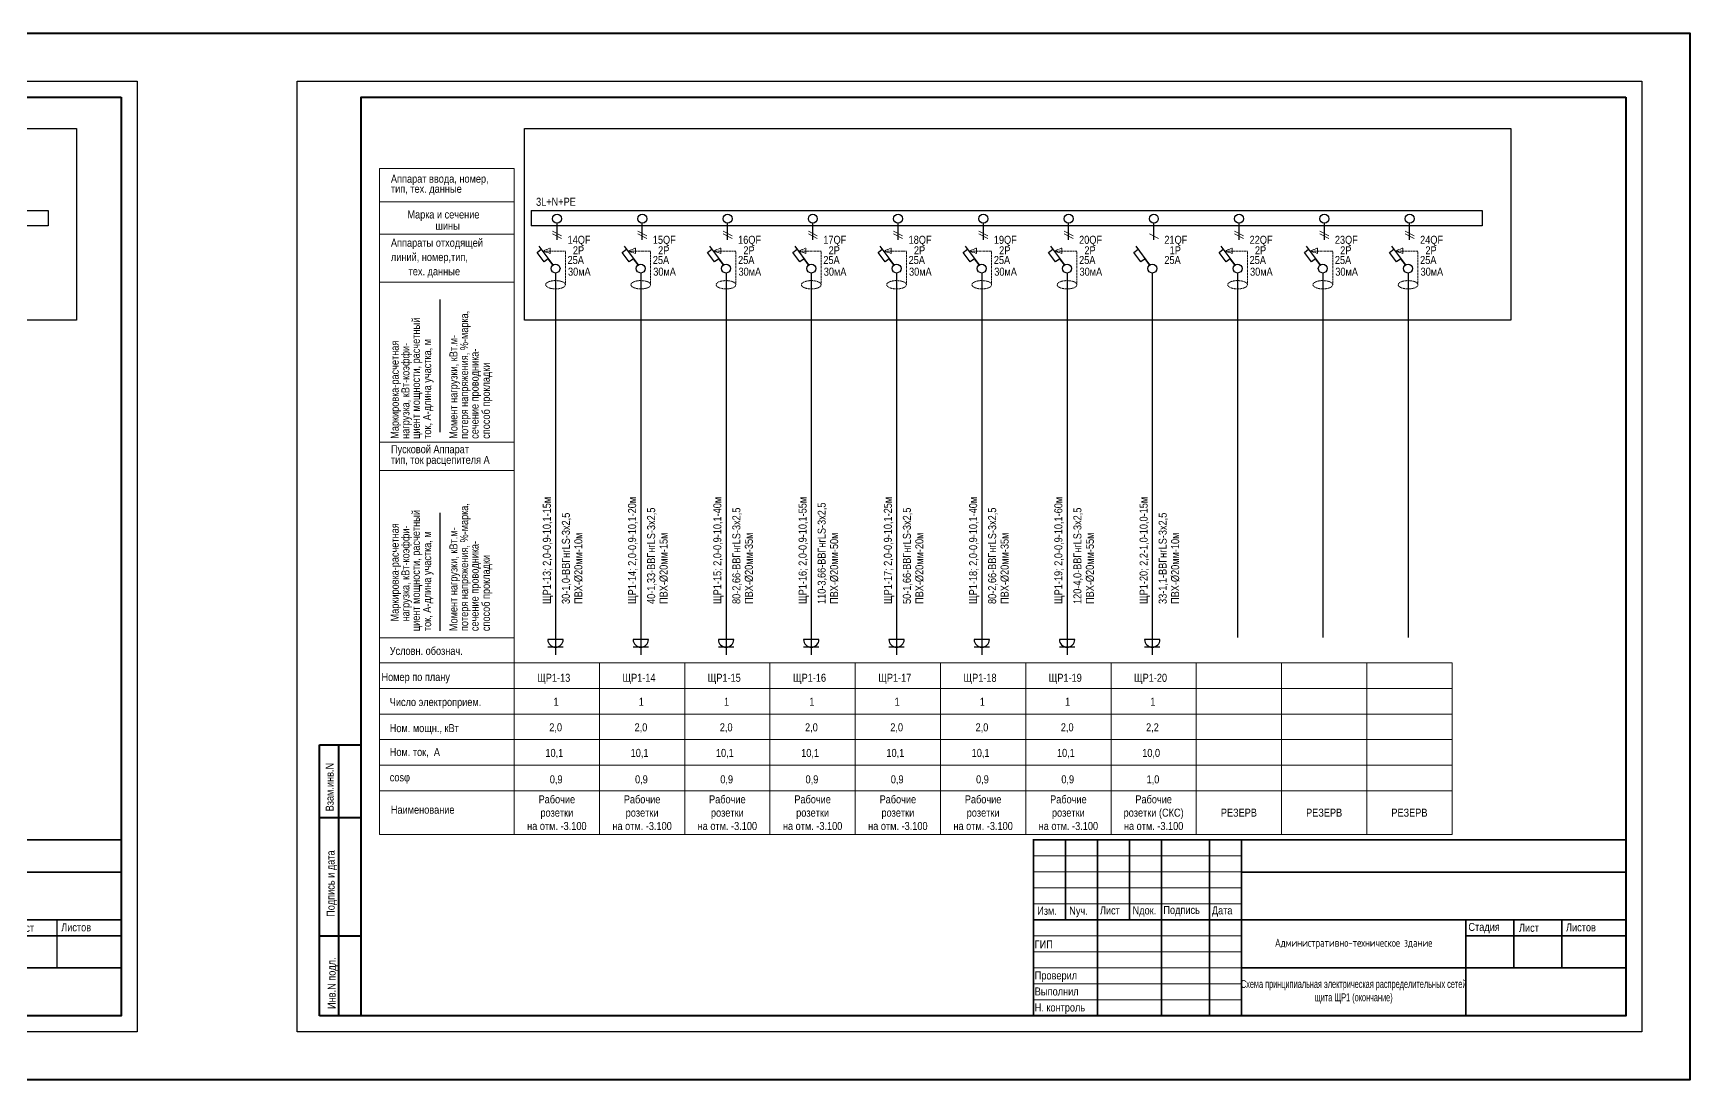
# Model space of a CAD drawing. Header units: metres. Extents: x -93142 to 227756, y -64772 to 286334.
# Drawn here: x 51243 to 102988, y -25972 to 6728 of the extents above; entities that cross this region are included whole.
import ezdxf

# ---------------------------------------------------------------- set-up
doc = ezdxf.new("R2010")
doc.units = ezdxf.units.M
doc.linetypes.add('CENTER2', pattern=[2.3, 2, -0.1, 0.1, -0.1])
doc.linetypes.add('DASHED2', pattern=[9.525, 6.35, -3.175])
for name, color, linetype, lineweight in [('1_Рамка_АР', 7, 'Continuous', 13), ('G-ANNO-TTLB', 7, 'Continuous', 9), ('Рамка', 7, 'Continuous', 40), ('ЭЛ', 250, 'Continuous', 50), ('ЭЛ-сила', 5, 'Continuous', 50), ('ЭЛ.ос', 7, 'Continuous', 30)]:
    doc.layers.add(name, color=color, linetype=linetype, lineweight=lineweight)
doc.layers.add('SETKA', color=5, linetype='Continuous')
doc.layers.add('Text standart (rus)', color=7, linetype='Continuous')
doc.styles.add('GOST Common_7', font='ARIALN.TTF', dxfattribs={"width": 0.8, "height": 2.5})
doc.styles.get("Standard").update_dxf_attribs({"font": 'ARIALN.TTF'})

# ---------------------------------------------------------------- blocks, each defined once
blk = doc.blocks.new('Казарма_1_Рамка_АР')
for p, q in [((682893, 323993), (689393, 323993)), ((682893, 323493), (701393, 323493)), ((682893, 322993), (689393, 322993)), ((682893, 322493), (689393, 322493)), ((682893, 321993), (701393, 321993)), ((682893, 321493), (689393, 321493)), ((682893, 320993), (689393, 320993)), ((682893, 320493), (701393, 320493)), ((682893, 319993), (689393, 319993)), ((682893, 319493), (689393, 319493))]:
    blk.add_line(p, q)
at = {"const_width": 50}
for points in [[(701393, 324493), (682893, 324493), (682893, 318993)], [(683893, 321993), (683893, 324493)], [(684893, 318993), (684893, 324493)], [(685893, 321993), (685893, 324493)], [(686893, 318993), (686893, 324493)], [(688393, 318993), (688393, 324493)], [(689393, 318993), (689393, 324493)], [(689393, 323479), (701393, 323479)], [(682893, 321993), (689393, 321993)], [(689393, 321993), (701393, 321993)], [(701393, 321993), (699393, 321993), (697893, 321993), (696393, 321993), (696393, 318993)], [(697893, 321993), (697893, 320493)], [(699393, 321993), (699393, 320493)], [(696393, 321493), (701393, 321493)], [(689393, 320493), (701393, 320493)]]:
    blk.add_lwpolyline(points, dxfattribs=at)
blk.add_lwpolyline([(696393, 321493), (701393, 321493)])
at = {"layer": 'G-ANNO-TTLB', "style": 'GOST Common_7'}
for s, p in [('Изм.', (683009, 322149)), ('Nуч.', (684010, 322149)), ('Лист', (684967, 322162)), ('Nдок.', (685988, 322162)), ('Подпись', (686949, 322176)), ('Дата', (688464, 322162)), ('Стадия', (696477, 321645)), ('Лист', (698056, 321619)), ('Листов', (699525, 321633)), ('ГИП ', (682932, 321100)), ('Проверил ', (682931, 320129)), ('Выполнил', (682931, 319629)), ('Н. контроль', (682931, 319129))]:
    blk.add_text(s, height=250, dxfattribs=at).set_placement(p)
at = {"layer": 'G-ANNO-TTLB', "insert": (692893, 321243), "char_height": 250, "width": 7000, "attachment_point": 5, "style": 'GOST Common_7'}
blk.add_mtext('{\\fISOCPEUR|b0|i0|c204|p34;Административно-техническое здание}', dxfattribs=at)
blk = doc.blocks.new('stug')
at = {"layer": 'Рамка'}
for p, q in [((18549, -29192), (18549, -20727)), ((18549, -20727), (19849, -20727)), ((19149, -29192), (19149, -20727)), ((18549, -22992), (19849, -22992)), ((18549, -26692), (19849, -26692)), ((19849, -29192), (18549, -29192))]:
    blk.add_line(p, q, dxfattribs=at)
at = {"layer": 'Рамка', "lineweight": 25}
blk.add_line((19849, -23692), (19849, -29192), dxfattribs=at)
at = {"layer": 'Text standart (rus)', "color": 7, "lineweight": 25}
for s, p in [('Взам.инв.N', (18990, -22803)), ('Подпись и дата', (19020, -26101)), ('Инв.N подл.', (19050, -28977))]:
    blk.add_text(s, height=250, rotation=90, dxfattribs=at).set_placement(p)

msp = doc.modelspace()

# ---------------------------------------------------------------- linework, layer by layer
at = {"color": 7, "linetype": 'ByBlock', "lineweight": 20, "ltscale": 0.2}
msp.add_line((61487.7814, -23972.0053), (71946.9935, -23972.0053), dxfattribs=at)
at = {"color": 1, "lineweight": 40}
msp.add_lwpolyline([(10987.7814, 6727.9947), (102987.7814, 6727.9947), (102987.7814, -25972.0053), (10987.7814, -25972.0053)], close=True, dxfattribs=at)
at = {"layer": 'Text standart (rus)'}
for points in [[(54487.7814, 5227.9947), (54487.7814, -24472.0053), (12487.7814, -24472.0053), (12487.7814, 5227.9947)], [(101487.7814, 5227.9947), (101487.7814, -24472.0053), (59487.7814, -24472.0053), (59487.7814, 5227.9947)]]:
    msp.add_lwpolyline(points, close=True, dxfattribs=at)
at = {"layer": 'Text standart (rus)', "linetype": 'CENTER2', "ltscale": 30}
for points in [[(19590.7432, 3748.2726), (52601.0863, 3748.2726), (52601.0863, -2234.4882), (19590.7432, -2234.4882)], [(66590.7432, 3748.2726), (97398.2115, 3748.2726), (97398.2115, -2234.4882), (66590.7432, -2234.4882)]]:
    msp.add_lwpolyline(points, close=True, dxfattribs=at)
at = {"layer": 'Рамка'}
for points in [[(53987.7814, 4727.9947), (53987.7814, -23972.0053), (14487.7814, -23972.0053), (14487.7814, 4727.9947)], [(100987.7814, 4727.9947), (100987.7814, -23972.0053), (61487.7814, -23972.0053), (61487.7814, 4727.9947)]]:
    msp.add_lwpolyline(points, close=True, dxfattribs=at)
at = {"layer": 'ЭЛ', "color": 0, "lineweight": 15}
for p, q in [((61487.7814, -23972.0053), (65121.7691, -23972.0053)), ((68487.679, -23972.0053), (72121.6667, -23972.0053))]:
    msp.add_line(p, q, dxfattribs=at)
at = {"layer": 'ЭЛ-сила', "color": 0, "lineweight": 30}
for p, q in [((67798.4185, -12215.6117), (67318.4185, -12215.6117)), ((67558.4185, -12153.3017), (67558.4185, -12695.6117)), ((70461.1996, -12215.6117), (69981.1996, -12215.6117)), ((70221.1996, -12153.3017), (70221.1996, -12695.6117)), ((73123.9808, -12215.6117), (72643.9808, -12215.6117)), ((72883.9808, -12153.3017), (72883.9808, -12695.6117)), ((75786.762, -12215.6117), (75306.762, -12215.6117)), ((75546.762, -12153.3017), (75546.762, -12695.6117)), ((78449.5431, -12215.6117), (77969.5431, -12215.6117)), ((78209.5431, -12153.3017), (78209.5431, -12695.6117)), ((81112.3243, -12215.6117), (80632.3243, -12215.6117)), ((80872.3243, -12153.3017), (80872.3243, -12695.6117)), ((83775.1054, -12215.6117), (83295.1054, -12215.6117)), ((83535.1054, -12153.3017), (83535.1054, -12695.6117)), ((86437.8866, -12215.6117), (85957.8866, -12215.6117)), ((86197.8866, -12153.3017), (86197.8866, -12695.6117)), ((67798.4185, -12455.6117), (67318.4185, -12455.6117)), ((70461.1996, -12455.6117), (69981.1996, -12455.6117)), ((73123.9808, -12455.6117), (72643.9808, -12455.6117)), ((75786.762, -12455.6117), (75306.762, -12455.6117)), ((78449.5431, -12455.6117), (77969.5431, -12455.6117)), ((81112.3243, -12455.6117), (80632.3243, -12455.6117)), ((83775.1054, -12455.6117), (83295.1054, -12455.6117)), ((86437.8866, -12455.6117), (85957.8866, -12455.6117))]:
    msp.add_line(p, q, dxfattribs=at)
for centre in [(67558.4185, -12215.6117), (70221.1996, -12215.6117), (72883.9808, -12215.6117), (75546.762, -12215.6117), (78209.5431, -12215.6117), (80872.3243, -12215.6117), (83535.1054, -12215.6117), (86197.8866, -12215.6117)]:
    msp.add_arc(centre, 240, 180, 0, dxfattribs=at)
at = {"layer": 'ЭЛ.ос', "color": 7, "lineweight": 15}
for p, q in [((62059.3972, 2495.7976), (62059.3972, -18308.6964)), ((62059.3972, 2495.7976), (66268.4567, 2495.7976)), ((66268.4567, 2495.7976), (66268.4567, -18308.6964)), ((62059.3972, 1454.7214), (66268.4567, 1454.7214)), ((66268.4567, 450.2339), (62059.3972, 450.2339)), ((62059.3972, -1054.3546), (66268.4567, -1054.3546)), ((62059.3972, -6051.7961), (66268.4567, -6051.7961)), ((66268.4567, -6940.3901), (62059.3972, -6940.3901)), ((62059.3972, -12161.009), (66268.4567, -12161.009)), ((95559.0494, -12943.8106), (62059.3972, -12943.8106)), ((68931.2379, -12943.8106), (68931.2379, -18308.6964)), ((71594.019, -12943.8106), (71594.019, -18308.6964)), ((74256.8002, -12943.8106), (74256.8002, -18308.6964)), ((76919.5813, -12943.8106), (76919.5813, -18308.6964)), ((79582.3625, -12943.8106), (79582.3625, -18308.6964)), ((82245.1436, -12943.8106), (82245.1436, -18308.6964)), ((84907.9248, -12943.8106), (84907.9248, -18308.6964)), ((87570.706, -12943.8106), (87570.706, -18308.6964)), ((90233.4871, -12943.8106), (90233.4871, -18308.6964)), ((92896.2683, -12943.8106), (92896.2683, -18308.6964)), ((95559.0494, -12943.8106), (95559.0494, -18308.6964)), ((95559.0494, -13743.8106), (62059.3972, -13743.8106)), ((95559.0494, -14543.8106), (62059.3972, -14543.8106)), ((95559.0494, -15343.8106), (62059.3972, -15343.8106)), ((95559.0494, -16143.8106), (62059.3972, -16143.8106)), ((95559.0494, -16943.8106), (62059.3972, -16943.8106)), ((95559.0494, -18308.6964), (62059.3972, -18308.6964))]:
    msp.add_line(p, q, dxfattribs=at)
at = {"layer": 'ЭЛ.ос', "color": 7, "lineweight": 15, "ltscale": 0.5}
for p, q in [((67466.3259, 539.3807), (67746.9593, 393.5313)), ((70129.1071, 539.3807), (70409.7404, 393.5313)), ((72791.8882, 539.3807), (73072.5216, 393.5313)), ((75454.6694, 539.3807), (75735.3027, 393.5313)), ((78117.4505, 539.3807), (78398.0839, 393.5313)), ((80780.2317, 539.3807), (81060.865, 393.5313)), ((83443.0128, 539.3807), (83723.6462, 393.5313)), ((88768.5751, 539.3807), (89049.2085, 393.5313)), ((91431.3563, 539.3807), (91711.9897, 393.5313)), ((94094.1375, 539.3807), (94374.7708, 393.5313)), ((67466.3259, 453.0162), (67746.9593, 307.1669)), ((70129.1071, 453.0162), (70409.7404, 307.1669)), ((72791.8882, 453.0162), (73072.5216, 307.1669)), ((75454.6694, 453.0162), (75735.3027, 307.1669)), ((78117.4505, 453.0162), (78398.0839, 307.1669)), ((80780.2317, 453.0162), (81060.865, 307.1669)), ((83443.0128, 453.0162), (83723.6462, 307.1669)), ((86105.794, 453.0162), (86386.4273, 307.1669)), ((88768.5751, 453.0162), (89049.2085, 307.1669)), ((91431.3563, 453.0162), (91711.9897, 307.1669)), ((94094.1375, 453.0162), (94374.7708, 307.1669)), ((67332.2945, -320.2368), (67200.2254, -417.6778)), ((69995.0756, -320.2368), (69863.0065, -417.6778)), ((72657.8568, -320.2368), (72525.7877, -417.6778)), ((75320.6379, -320.2368), (75188.5688, -417.6778)), ((77983.4191, -320.2368), (77851.35, -417.6778)), ((80646.2002, -320.2368), (80514.1311, -417.6778)), ((83308.9814, -320.2368), (83176.9123, -417.6778)), ((85971.7625, -320.2368), (85839.6934, -417.6778)), ((88634.5437, -320.2368), (88502.4746, -417.6778)), ((91297.3249, -320.2368), (91165.2558, -417.6778)), ((93960.106, -320.2368), (93828.0369, -417.6778))]:
    msp.add_line(p, q, dxfattribs=at)
at = {"layer": 'ЭЛ.ос', "color": 7}
for p, q in [((63944.1106, -1592.3083), (63944.1106, -5736.0333)), ((63944.1106, -8261.1877), (63944.1106, -11942.1864))]:
    msp.add_line(p, q, dxfattribs=at)
at = {"layer": 'ЭЛ.ос', "color": 7, "ltscale": 0.5}
for points in [[(19793.8836, 1188.3142), (51708.2119, 1188.3142), (51708.2119, 708.7792), (19793.8836, 708.7792)], [(66793.8836, 1188.3142), (66793.8836, 708.7792)], [(66793.8836, 1188.3142), (96505.3371, 1188.3142), (96505.3371, 708.7792), (66793.8836, 708.7792)]]:
    msp.add_lwpolyline(points, dxfattribs=at)
at = {"layer": 'ЭЛ.ос', "color": 7, "ltscale": 10}
for points in [[(67606.6426, 273.4604), (67606.6426, 791.4064)], [(70269.4237, 273.4604), (70269.4237, 791.4064)], [(72932.2049, 273.4604), (72932.2049, 791.4064)], [(75594.986, 273.4604), (75594.986, 791.4064)], [(78257.7672, 273.4604), (78257.7672, 791.4064)], [(80920.5484, 273.4604), (80920.5484, 791.4064)], [(83583.3295, 273.4604), (83583.3295, 791.4064)], [(86246.1107, 273.4604), (86246.1107, 791.4064)], [(88908.8918, 273.4604), (88908.8918, 791.4064)], [(91571.673, 273.4604), (91571.673, 791.4064)], [(94234.4541, 273.4604), (94234.4541, 791.4064)], [(67039.8854, 74.4579), (67475.0254, -512.8955)], [(69702.6665, 74.4579), (70137.8066, -512.8955)], [(72365.4477, 74.4579), (72800.5877, -512.8955)], [(75028.2288, 74.4579), (75463.3689, -512.8955)], [(77691.01, 74.4579), (78126.15, -512.8955)], [(80353.7911, 74.4579), (80788.9312, -512.8955)], [(83016.5723, 74.4579), (83451.7124, -512.8955)], [(85679.3534, 74.4579), (86114.4935, -512.8955)], [(88342.1346, 74.4579), (88777.2747, -512.8955)], [(91004.9158, 74.4579), (91440.0558, -512.8955)], [(93667.6969, 74.4579), (94102.837, -512.8955)], [(67475.0254, -512.8955), (67332.6744, -319.9564), (67200.2254, -417.6778), (66981.8182, -122.8711), (67113.6949, -25.1704)], [(70137.8066, -512.8955), (69995.4556, -319.9564), (69863.0065, -417.6778), (69644.5993, -122.8711), (69776.476, -25.1704)], [(72800.5877, -512.8955), (72658.2367, -319.9564), (72525.7877, -417.6778), (72307.3805, -122.8711), (72439.2572, -25.1704)], [(75463.3689, -512.8955), (75321.0179, -319.9564), (75188.5688, -417.6778), (74970.1616, -122.8711), (75102.0383, -25.1704)], [(78126.15, -512.8955), (77983.799, -319.9564), (77851.35, -417.6778), (77632.9428, -122.8711), (77764.8195, -25.1704)], [(80788.9312, -512.8955), (80646.5802, -319.9564), (80514.1311, -417.6778), (80295.7239, -122.8711), (80427.6006, -25.1704)], [(83451.7124, -512.8955), (83309.3614, -319.9564), (83176.9123, -417.6778), (82958.5051, -122.8711), (83090.3818, -25.1704)], [(86114.4935, -512.8955), (85972.1425, -319.9564), (85839.6934, -417.6778), (85621.2863, -122.8711), (85753.1629, -25.1704)], [(88777.2747, -512.8955), (88634.9237, -319.9564), (88502.4746, -417.6778), (88284.0674, -122.8711), (88415.9441, -25.1704)], [(91440.0558, -512.8955), (91297.7048, -319.9564), (91165.2558, -417.6778), (90946.8486, -122.8711), (91078.7253, -25.1704)], [(94102.837, -512.8955), (93960.486, -319.9564), (93828.0369, -417.6778), (93609.6297, -122.8711), (93741.5064, -25.1704)], [(67558.4185, -765.5493), (67558.4185, -12156.1689)], [(70221.1996, -765.5493), (70221.1996, -12156.1689)], [(72883.9808, -765.5493), (72883.9808, -12156.1689)], [(75546.762, -765.5493), (75546.762, -12156.1689)], [(78209.5431, -765.5493), (78209.5431, -12156.1689)], [(80872.3243, -765.5493), (80872.3243, -12156.1689)], [(83535.1054, -765.5493), (83535.1054, -12156.1689)], [(86197.8866, -765.5493), (86197.8866, -12156.1689)], [(88860.6677, -765.5493), (88860.6677, -12156.1689)], [(91523.4489, -765.5493), (91523.4489, -12156.1689)], [(94186.23, -765.5493), (94186.23, -12156.1689)]]:
    msp.add_lwpolyline(points, dxfattribs=at)
at = {"layer": 'ЭЛ.ос', "linetype": 'DASHED2', "lineweight": 13, "ltscale": 5}
for points in [[(67866.3883, -1132.5692), (67866.3883, -81.0698), (67155.1079, -81.0698), (67391.8728, 13.5796), (67391.8728, -152.7381), (67155.1079, -81.0698)], [(70529.1695, -1132.5692), (70529.1695, -81.0698), (69817.889, -81.0698), (70054.6539, 13.5796), (70054.6539, -152.7381), (69817.889, -81.0698)], [(73191.9506, -1132.5692), (73191.9506, -81.0698), (72480.6702, -81.0698), (72717.4351, 13.5796), (72717.4351, -152.7381), (72480.6702, -81.0698)], [(75854.7318, -1132.5692), (75854.7318, -81.0698), (75143.4513, -81.0698), (75380.2162, 13.5796), (75380.2162, -152.7381), (75143.4513, -81.0698)], [(78517.513, -1132.5692), (78517.513, -81.0698), (77806.2325, -81.0698), (78042.9974, 13.5796), (78042.9974, -152.7381), (77806.2325, -81.0698)], [(81180.2941, -1132.5692), (81180.2941, -81.0698), (80469.0137, -81.0698), (80705.7785, 13.5796), (80705.7785, -152.7381), (80469.0137, -81.0698)], [(83843.0753, -1132.5692), (83843.0753, -81.0698), (83131.7948, -81.0698), (83368.5597, 13.5796), (83368.5597, -152.7381), (83131.7948, -81.0698)], [(89168.6376, -1132.5692), (89168.6376, -81.0698), (88457.3571, -81.0698), (88694.122, 13.5796), (88694.122, -152.7381), (88457.3571, -81.0698)], [(91831.4187, -1132.5692), (91831.4187, -81.0698), (91120.1383, -81.0698), (91356.9032, 13.5796), (91356.9032, -152.7381), (91120.1383, -81.0698)], [(94494.1999, -1132.5692), (94494.1999, -81.0698), (93782.9194, -81.0698), (94019.6843, 13.5796), (94019.6843, -152.7381), (93782.9194, -81.0698)]]:
    msp.add_lwpolyline(points, dxfattribs=at)
at = {"layer": 'ЭЛ.ос', "color": 7, "ltscale": 0.5}
for centre in [(67606.6426, 931.496), (70269.4237, 931.496), (72932.2049, 931.496), (75594.986, 931.496), (78257.7672, 931.496), (80920.5484, 931.496), (83583.3295, 931.496), (86246.1107, 931.496), (88908.8918, 931.496), (91571.673, 931.496), (94234.4541, 931.496), (67558.4185, -625.4597), (70221.1996, -625.4597), (72883.9808, -625.4597), (75546.762, -625.4597), (78209.5431, -625.4597), (80872.3243, -625.4597), (83535.1054, -625.4597), (86197.8866, -625.4597), (88860.6677, -625.4597), (91523.4489, -625.4597), (94186.23, -625.4597)]:
    msp.add_circle(centre, 140.0896, dxfattribs=at)
at = {"layer": 'ЭЛ.ос', "linetype": 'DASHED2', "lineweight": 13, "ltscale": 5, "extrusion": (0, 0, -1)}
for centre in [(67558.4185, -1132.5692), (70221.1996, -1132.5692), (72883.9808, -1132.5692), (75546.762, -1132.5692), (78209.5431, -1132.5692), (80872.3243, -1132.5692), (83535.1054, -1132.5692), (88860.6677, -1132.5692), (91523.4489, -1132.5692), (94186.23, -1132.5692)]:
    msp.add_ellipse(centre, major_axis=(307.9698, 0), ratio=0.4195688025, dxfattribs=at)

# ---------------------------------------------------------------- block references
at = {"layer": '1_Рамка_АР'}
for p in [(-647405.3526, -342964.7993), (-600405.3526, -342964.7993)]:
    msp.add_blockref('Казарма_1_Рамка_АР', p, dxfattribs=at)
at = {"layer": 'Text standart (rus)'}
msp.add_blockref('stug', (41639.0029, 5220.3351), dxfattribs=at)

# ---------------------------------------------------------------- texts
at = {"layer": 'G-ANNO-TTLB', "insert": (92487.7814, -23222.0053), "char_height": 250, "width": 7000, "attachment_point": 5, "style": 'GOST Common_7'}
msp.add_mtext('Схема принципиальная электрическая распределительных сетей \\Pщита ЩР1 (окончание)', dxfattribs=at)
at = {"layer": 'SETKA', "color": 7, "linetype": 'ByBlock', "lineweight": 25, "char_height": 250, "width": 2662.781155, "attachment_point": 5}
for insert in [(88902.0965, -17626.2535), (91564.8777, -17626.2535), (94227.6588, -17626.2535)]:
    msp.add_mtext('РЕЗЕРВ', dxfattribs=dict(at, insert=insert))
at = {"layer": 'Text standart (rus)', "lineweight": 15}
for s, p in [('Аппарат ввода, номер,', (62417.8159, 2054.7688)), ('тип, тех. данные', (62417.8159, 1740.6554)), ('Марка и сечение', (62932.916, 937.4786)), ('Аппараты отходящей', (62417.8159, 55.1045)), ('линий, номер,тип, ', (62417.8159, -392.8382)), ('тех. данные', (62970.3724, -838.222)), ('Пусковой Аппарат', (62417.8159, -6395.9695)), ('тип, ток расцепителя А', (62417.8159, -6727.2248))]:
    msp.add_text(s, height=250, dxfattribs=at).set_placement(p)
at = {"layer": 'Text standart (rus)'}
for s, p in [('3L+N+PE', (66951.2079, 1334.5887)), ('шины', (63810.6858, 583.9631)), ('14QF', (67935.2134, 146.7882)), ('2Р', (68100.346, -181.7991)), ('15QF', (70597.9945, 146.7882)), ('2Р', (70763.1272, -181.7991)), ('16QF', (73260.7757, 146.7882)), ('2Р', (73425.9083, -181.7991)), ('17QF', (75923.5568, 146.7882)), ('2Р', (76088.6895, -181.7991)), ('18QF', (78586.338, 146.7882)), ('2Р', (78751.4706, -181.7991)), ('19QF', (81249.1192, 146.7882)), ('2Р', (81414.2518, -181.7991)), ('20QF', (83911.9003, 146.7882)), ('2Р', (84077.0329, -181.7991)), ('21QF', (86574.6815, 146.7882)), ('1Р', (86739.8141, -181.7991)), ('22QF', (89237.4626, 146.7882)), ('2Р', (89402.5953, -181.7991)), ('23QF', (91900.2438, 146.7882)), ('2Р', (92065.3764, -181.7991)), ('24QF', (94563.0249, 146.7882)), ('2Р', (94728.1576, -181.7991)), ('25A', (67935.0753, -483.3797)), ('25A', (70597.8565, -483.3797)), ('25A', (73260.6376, -483.3797)), ('25A', (75923.4188, -483.3797)), ('25A', (78586.2, -483.3797)), ('25A', (81248.9811, -483.3797)), ('25A', (83911.7623, -483.3797)), ('25A', (86574.5434, -483.3797)), ('25A', (89237.3246, -483.3797)), ('25A', (91900.1057, -483.3797)), ('25A', (94562.8869, -483.3797)), ('30мA', (67948.7421, -849.6081)), ('30мA', (70611.5232, -849.6081)), ('30мA', (73274.3044, -849.6081)), ('30мA', (75937.0856, -849.6081)), ('30мA', (78599.8667, -849.6081)), ('30мA', (81262.6479, -849.6081)), ('30мA', (83925.429, -849.6081)), ('30мA', (89250.9913, -849.6081)), ('30мA', (91913.7725, -849.6081)), ('30мA', (94576.5536, -849.6081)), ('Условн. обознач.', (62381.3074, -12695.7145)), ('Номер по плану', (62122.745, -13510.4192)), ('Число электроприем.', (62381.3074, -14293.624)), ('1', (67496.2517, -14283.4089)), ('1', (70159.0329, -14283.4089)), ('1', (72821.814, -14283.4089)), ('1', (75484.5952, -14283.4089)), ('1', (78147.3763, -14283.4089)), ('1', (80810.1575, -14283.4089)), ('1', (83472.9386, -14283.4089)), ('1', (86135.7198, -14283.4089)), ('Ном. мощн., кВт', (62381.3074, -15108.2419)), ('2,0', (67364.1468, -15083.4089)), ('2,0', (70026.928, -15083.4089)), ('2,0', (72689.7092, -15083.4089)), ('2,0', (75352.4903, -15083.4089)), ('2,0', (78015.2715, -15083.4089)), ('2,0', (80678.0526, -15083.4089)), ('2,0', (83340.8338, -15083.4089)), ('2,2', (86003.6149, -15083.4089)), ('Ном. ток,  А', (62381.3074, -15855.1079)), ('10,1', (67243.2151, -15883.4089)), ('10,1', (69905.9963, -15883.4089)), ('10,1', (72568.7774, -15883.4089)), ('10,1', (75231.5586, -15883.4089)), ('10,1', (77894.3397, -15883.4089)), ('10,1', (80557.1209, -15883.4089)), ('10,1', (83219.902, -15883.4089)), ('10,0', (85882.6832, -15883.4089)), ('cosφ', (62381.3074, -16646.4341)), ('0,9', (67379.6881, -16708.2419)), ('0,9', (70042.4693, -16708.2419)), ('0,9', (72705.2504, -16708.2419)), ('0,9', (75368.0316, -16708.2419)), ('0,9', (78030.8127, -16708.2419)), ('0,9', (80693.5939, -16708.2419)), ('0,9', (83356.375, -16708.2419)), ('1,0', (86019.1562, -16708.2419)), ('Наименование', (62415.9463, -17657.6979))]:
    msp.add_text(s, height=250, dxfattribs=at).set_placement(p)
for s, p in [('потеря напряжения, %%%-марка,', (64829.8139, -5945.3819)), ('циент мощности, расчетный', (63321.6202, -5945.3819)), ('Маркировка-расчетная', (62661.5366, -5945.3819)), ('нагрузка, кВт-коэффи-', (62995.9469, -5945.3819)), ('ток, А-длина участка, м', (63674.3066, -5945.3819)), ('Момент нагрузки, кВт.м-', (64495.4037, -5945.3819)), ('сечение проводника-', (65155.4873, -5945.3819)), ('способ прокладки', (65508.1736, -5945.3819)), ('циент мощности, расчетный', (63321.6202, -11953.5465)), ('потеря напряжения, %%%-марка,', (64829.8139, -11953.5465)), ('ЩР1-13; 2,0-0,9-10,1-15м', (67412.1266, -11105.0692)), ('30-1,0-ВВГнгLS-3х2,5', (68006.6898, -11105.0692)), ('ЩР1-14; 2,0-0,9-10,1-20м', (70074.9078, -11105.0692)), ('40-1,33-ВВГнгLS-3х2,5', (70669.471, -11105.0692)), ('ЩР1-15; 2,0-0,9-10,1-40м', (72737.689, -11105.0692)), ('80-2,66-ВВГнгLS-3х2,5', (73332.2521, -11105.0692)), ('ЩР1-16; 2,0-0,9-10,1-55м', (75400.4701, -11105.0692)), ('110-3,66-ВВГнгLS-3х2,5', (75995.0333, -11105.0692)), ('ЩР1-17; 2,0-0,9-10,1-25м', (78063.2513, -11105.0692)), ('50-1,66-ВВГнгLS-3х2,5', (78657.8144, -11105.0692)), ('ЩР1-18; 2,0-0,9-10,1-40м', (80726.0324, -11105.0692)), ('80-2,66-ВВГнгLS-3х2,5', (81320.5956, -11105.0692)), ('ЩР1-19; 2,0-0,9-10,1-60м', (83388.8136, -11105.0692)), ('120-4,0-ВВГнгLS-3х2,5', (83983.3767, -11105.0692)), ('ЩР1-20; 2,2-1,0-10,0-15м', (86051.5947, -11105.0692)), ('33-1,1-ВВГнгLS-3х2,5', (86646.1579, -11105.0692)), ('Маркировка-расчетная', (62661.5366, -11650.725)), ('нагрузка, кВт-коэффи-', (62995.9469, -11650.725)), ('Момент нагрузки, кВт.м-', (64495.4037, -11953.5465)), ('ток, А-длина участка, м', (63674.3066, -11953.5465)), ('сечение проводника-', (65155.4873, -11953.5465)), ('ПВХ-Ø20мм-10м', (68395.8524, -11105.0692)), ('ПВХ-Ø20мм-15м', (71058.6335, -11105.0692)), ('ПВХ-Ø20мм-35м', (73721.4147, -11105.0692)), ('ПВХ-Ø20мм-50м', (76384.1958, -11105.0692)), ('ПВХ-Ø20мм-20м', (79046.977, -11105.0692)), ('ПВХ-Ø20мм-35м', (81709.7581, -11105.0692)), ('ПВХ-Ø20мм-55м', (84372.5393, -11105.0692)), ('ПВХ-Ø20мм-10м', (87035.3204, -11105.0692)), ('способ прокладки', (65508.1736, -11953.5465))]:
    msp.add_text(s, height=250, rotation=90, dxfattribs=at).set_placement(p)
at = {"layer": 'Text standart (rus)', "linetype": 'ByBlock', "lineweight": 0, "ltscale": 100}
for s, p in [('ЩР1-13', (66986.6021, -13535.2621)), ('ЩР1-14', (69649.3832, -13535.2621)), ('ЩР1-15', (72312.1644, -13535.2621)), ('ЩР1-16', (74974.9455, -13535.2621)), ('ЩР1-17', (77637.7267, -13535.2621)), ('ЩР1-18', (80300.5079, -13535.2621)), ('ЩР1-19', (82963.289, -13535.2621)), ('ЩР1-20', (85626.0702, -13535.2621))]:
    msp.add_text(s, height=250, dxfattribs=at).set_placement(p)
at = {"layer": 'Text standart (rus)', "char_height": 250, "width": 2662.781155, "attachment_point": 5}
for s, insert in [('Рабочие\\Pрозетки\\P{\\C7;на отм. -3.100}', (67599.8473, -17626.2535)), ('Рабочие\\Pрозетки\\P{\\C7;на отм. -3.100}', (70262.6284, -17626.2535)), ('Рабочие\\Pрозетки\\P{\\C7;на отм. -3.100}', (72925.4096, -17626.2535)), ('Рабочие\\Pрозетки\\P{\\C7;на отм. -3.100}', (75588.1908, -17626.2535)), ('Рабочие\\Pрозетки\\P{\\C7;на отм. -3.100}', (78250.9719, -17626.2535)), ('Рабочие\\Pрозетки\\P{\\C7;на отм. -3.100}', (80913.7531, -17626.2535)), ('Рабочие\\Pрозетки\\P{\\C7;на отм. -3.100}', (83576.5342, -17626.2535)), ('Рабочие\\Pрозетки (СКС)\\P{\\C7;на отм. -3.100}', (86239.3154, -17626.2535))]:
    msp.add_mtext(s, dxfattribs=dict(at, insert=insert))

doc.saveas('drawing.dxf')
